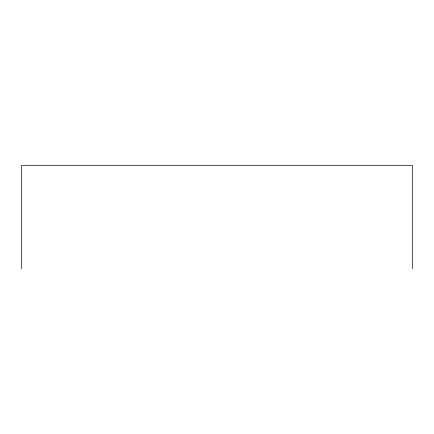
<?xml version="1.0" encoding="UTF-8"?>
<svg xmlns="http://www.w3.org/2000/svg" width="434" height="434" viewBox="0 0 434 434"><rect width="100%" height="100%" fill="white"/><g stroke="black" fill="none" stroke-linecap="round" stroke-linejoin="round"><path stroke-width="0.65" d="M412.3 268.706L412.3 165.294L21.7 165.294L21.7 268.706"/></g></svg>
